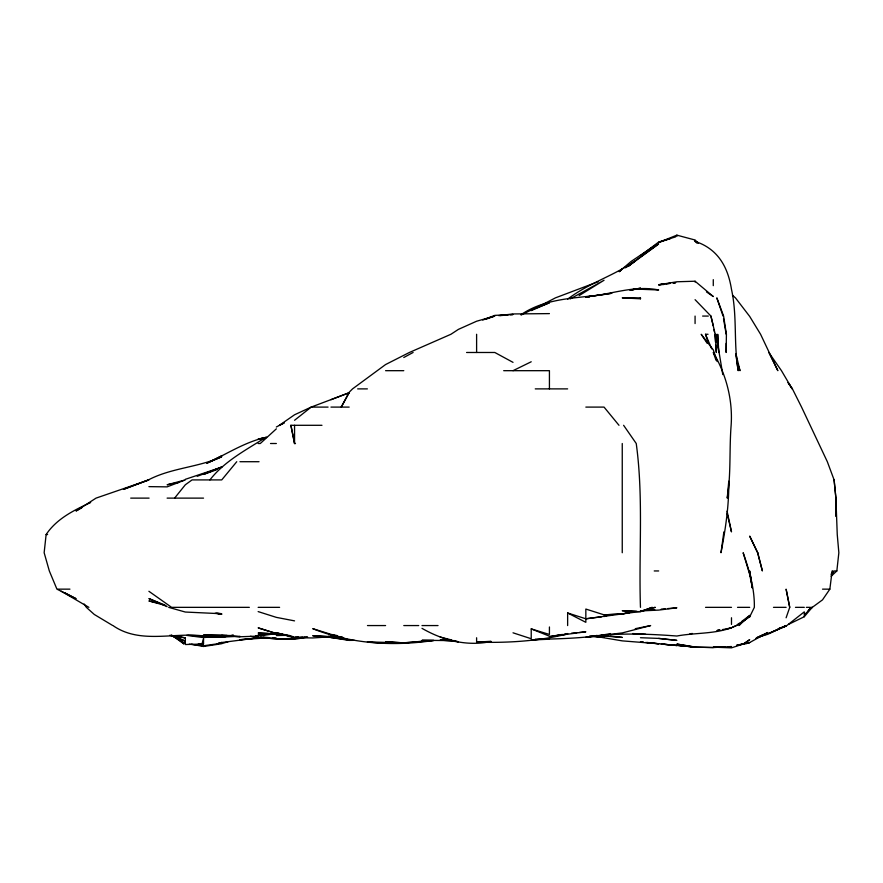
<?xml version="1.0" encoding="UTF-8"?>
<svg xmlns="http://www.w3.org/2000/svg" width="883" height="883" viewBox="0 0 883 883"><rect width="100%" height="100%" fill="white"/><g stroke="black" fill="none" stroke-linecap="round" stroke-linejoin="round"><path stroke-width="1.32" d="M726.168 343.377L726.157 352.483L726.411 334.271L723.596 316.07L716.808 297.858L723.067 316.07M723.795 534.535L723.872 531.93L721.003 552.736C725.506 529.16 729.104 505.286 728.773 481.213L727.239 498.122C731.135 473.95 729.203 449.568 731.135 425.297C732.901 399.767 726.146 374.48 713.276 352.483L716.047 360.275M90.651 502.537C73.918 510.208 56.655 518.74 46.126 534.535L44.15 552.736L49.327 570.948L56.931 589.149L76.093 598.707L65.165 592.968M831.113 576.29L836.841 570.948L838.85 552.736L837.25 534.535L835.903 498.122L834.104 479.911L827.327 461.71L801.554 407.096L792.426 388.884L788.21 382.681M808.53 610.12L822.515 599.855L829.854 589.149L832.139 570.948L833.033 570.948L831.069 574.358M786.102 617.791L789.733 607.349L786.102 589.149L789.722 607.349M737.393 624.833L749.689 616.875L754.347 607.349C754.667 588.508 749.281 570.352 743.144 552.736L749.689 574.369L752.316 587.802M831.345 575.263L834.28 570.948L836.841 570.948M788.53 624.38L804.303 616.709L812.139 607.349L805.285 613.873M174.602 498.122L185.32 484.778L192.064 479.911L221.732 479.911L236.754 461.71M740.782 623.464L739.005 625.561L747.746 617.283M209.9 479.911C224.348 461.323 245.496 450.308 264.966 437.88M807.912 611.08L811.521 607.349M276.346 428.84L260.286 443.509L258.145 443.509M619.281 271.511L631.102 261.445L655.054 245.452M619.281 271.677L622.25 269.017L619.138 271.478M749.689 616.875L749.689 615.44C731.334 635.97 701.4 631.378 676.864 636.025C646.477 633.729 616.047 632.658 585.837 637.349L622.25 632.923L650.65 625.561L635.252 628.696M294.558 420.275L311.18 407.096L349.171 392.747M628.277 266.224L634.303 261.445L628.277 266.169M628.42 266.169L658.663 243.94L625.484 267.748L634.502 261.445C613.288 275.849 588.155 283.443 567.637 299.171M737.305 624.778L739.369 623.221M741.433 621.665L749.689 615.44M808.784 609.723L812.139 607.349M653.939 246.379L640.462 255.794L658.663 242.03L675.572 236.887M579.127 295.595L604.049 280.264L570.142 298.929M652.967 246.931L655.252 245.452L652.967 246.843M276.346 426.997L283.873 423.023M81.777 507.802L76.093 510.992L96.037 498.122L148.907 479.911L123.421 489.392L148.907 479.646C171.898 467.769 198.443 467.383 221.732 456.743L206.699 463.266C226.302 454.414 244.757 441.975 265.949 437.35M538.056 306.909L555.451 297.858L598.354 281.622M403.785 357.505L413.112 352.483M520.815 314.834C547.78 296.313 581.08 298.686 611.853 293.244L585.837 297.052L589.745 296.522M209.878 461.71L221.732 455.727M521.445 314.856L531.224 310.01L549.425 302.77L531.224 310.606M513.023 370.683L531.224 361.765M284.061 423.023L279.392 425.297L294.558 414.778L311.18 407.096L328.068 407.096M756.974 637.526L767.89 632.493L749.689 642.537L736.764 645.462L749.689 642.537L745.936 643.762M786.102 626.058L778.298 628.762L786.102 626.036L769.104 633.277L786.102 625.561L767.89 634.237L757.493 637.438M221.732 466.908L203.531 474.436L216.876 469.646M732.68 627.051L736.279 625.561M197.229 476.29L221.732 467.151L185.32 479.326M482.747 320.076L494.811 315.374L513.023 314.525L510.418 314.745M755.76 638.398L767.89 633.431L760.097 635.948M698.486 243.244L695.076 240.01L676.864 235.154L658.663 242.472L670.363 238.631M260.573 439.458L266.644 437.096M330.959 399.712L349.171 392.703L341.246 407.096L349.171 392.251L352.538 388.884L385.584 364.547L409.381 352.483L450.937 334.271L458.398 329.381L476.61 321.224L494.811 316.07L486.312 319.105M185.32 479.911L167.119 486.864L148.907 486.632M567.637 625.561L567.637 612.968L585.837 618.795L640.462 611.455L652.283 607.349L640.462 611.731L622.25 610.716L636.555 611.301M228.233 641.654L221.379 643.762L203.531 646.488L191.589 644.259M640.462 611.455L655.263 607.349L649.877 608.42M184.017 480.264L167.119 484.778L178.819 482.427M604.049 616.522L606.643 615.959M736.864 645.186L743.585 643.762L749.689 639.689L744.06 643.762L731.488 647.846L713.276 647.162L724.987 646.786M610.55 633.564C585.738 638.453 560.297 638.729 535.12 639.469M630.054 612.372L622.25 613.95L604.049 614.844L585.837 609.049L585.837 622.316L567.637 612.968M717.184 630.418L719.777 629.899M630.054 612.438L622.25 613.95L604.049 614.844M587.14 297.13L589.745 296.655M717.184 630.517L719.777 630.065M722.382 629.612L731.488 628.012L726.279 628.806M562.438 634.435L549.425 636.599L585.837 631.809L579.336 632.438M565.032 633.994L567.637 633.564M203.531 637.305L221.732 637.107L233.432 635.241L221.732 637.096L203.531 637.305L206.125 637.129M555.937 635.672L567.637 633.917C537.769 641.312 507.217 643.023 476.61 642.151L476.61 637.758M432.394 640.65C392.251 646.511 350.661 643.817 312.759 628.663L349.171 639.965M631.356 290.054L633.95 289.69M637.857 289.149L658.663 289.977C633.928 284.9 610.219 294.823 585.837 296.776M304.955 637.151L294.558 638.53L276.346 639.325L260.739 637.018M226.931 635.341L203.531 637.614L186.622 635.374M425.893 640.65C406.5 643.288 386.853 643.917 367.372 641.908L403.785 642.868L433.696 640.628M663.861 284.149L658.663 284.79L676.864 281.776L695.076 281.224L713.276 296.533L706.455 291.898M666.466 283.829L670.363 283.344M585.837 618.795L601.444 616.842M490.915 641.522C467.063 646.621 442.791 640.363 421.997 628.343M670.363 283.3L658.663 284.679L663.861 284.503M498.718 315.617L513.023 313.951L549.425 313.608M689.877 633.773L692.471 633.486M247.737 638.906L239.933 639.711L268.542 637.78M250.342 638.641L256.843 637.967L221.732 642.515L217.417 643.762L221.732 642.438L217.77 643.762L203.531 645.771L189.227 644.193M571.533 633.188L576.742 632.681M644.358 610.595L640.462 610.937L658.663 610.098L676.864 607.802L667.769 608.575M648.254 610.252L654.756 609.689M500.01 315.628L507.813 314.966M661.268 609.127L665.164 608.795M208.73 636.941L233.432 635.848M476.61 642.151L490.915 641.29M330.959 637.515L334.867 637.294L319.26 637.085M713.276 647.548L695.076 647.129L676.864 645.197L695.076 647.162L713.276 647.548L731.488 646.577L727.581 646.709M221.732 637.096L239.933 636.279M298.454 637.096L294.558 637.261L302.361 637.085M531.224 640.009L549.425 639.204L535.12 639.369M233.432 635.594L203.531 635.02L221.732 635.307L239.933 636.764L258.145 636.135L276.346 633.564L293.255 636.753L276.346 632.758L294.558 637.703L312.759 637.956L330.959 636.742L312.759 635.738L342.67 637.493M185.32 644.524L203.531 644.016L198.322 643.95M282.847 635.319L276.346 635.462L289.348 635.374M286.754 638.652L307.56 637.062L294.558 639.336L277.648 638.862M454.502 640.616L421.997 640.318L433.696 640.341M354.37 640.341L349.171 640.396L325.761 636.731M702.614 316.07L708.309 316.07M707.956 342.074L705.506 334.271L708.045 334.271M466.588 352.483L494.811 352.483L513.023 362.361M385.584 370.683L403.785 370.683M503.685 370.683L549.425 370.683L549.425 388.884M357.67 388.884L367.372 388.884M535.253 388.884L567.637 388.884M330.959 407.096L349.171 407.096M585.837 407.096L604.049 407.096L618.983 425.297M290.893 425.297L294.558 443.465L295.485 443.509L294.558 443.509L290.893 425.297L321.975 425.297M270.518 443.509L276.346 443.509M239.933 461.71L259.039 461.71M130.706 498.122L149.084 498.122M167.119 498.122L203.531 498.122M46.126 534.535L47.605 534.535M654.237 570.948L658.663 570.948M57.881 589.149L69.945 589.149M822.515 589.149L829.854 589.149M249.337 607.349L171.6 607.349L148.907 591.29M258.145 607.349L279.602 607.349M705.55 607.349L731.488 607.349M737.537 607.349L749.689 607.349M773.486 607.349L786.102 607.349M795.473 607.349L804.303 607.349M806.345 607.349L810.495 607.349M367.483 625.561L385.584 625.561M403.785 625.561L418.73 625.561M421.997 625.561L438.034 625.561M786.83 625.561L804.303 611.853L804.303 616.709M645.661 634.248L632.658 633.553M446.699 640.219L440.198 640.02L458.398 641.753L454.502 640.738M268.542 633.376L258.145 633.045L286.754 634.722M273.752 633.541L276.346 633.619L258.145 627.868L276.346 633.453M255.54 635.981L258.145 636.08L255.54 635.87M640.462 637.714L658.663 638.409L676.864 640.396L658.663 638.398M187.924 635.307L203.531 635.937C173.311 632.162 139.812 644.369 112.958 625.561M640.462 298.796L622.25 297.858L640.462 297.858L640.462 298.796L640.374 297.858M594.943 636.202L601.444 636.544M601.444 635.352L606.643 635.771M277.648 633.53L281.545 633.751M604.049 637.162L589.745 636.235L604.049 637.162L596.246 636.235M328.366 636.157L330.959 636.334M596.246 635.462L622.25 637.405L610.55 636.179M221.732 635.307L239.933 636.764M263.344 637.096L268.542 637.57M272.45 637.912L276.346 638.266L258.145 637.592L250.342 636.312M662.559 644.137L676.864 645.528L645.616 642.46M643.056 642.007L640.462 641.72L643.034 642.084M646.963 642.449L658.663 643.762L622.25 640.87L594.943 636.257M661.268 644.082L695.076 647.029L676.864 644.06L695.076 647.162M340.065 636.72L330.959 635.572L342.67 637.228M325.761 636.577L349.171 640.032M217.825 613.166L221.732 613.751L185.32 612.04L168.642 607.349M169.713 635.33L185.32 637.912L185.32 643.762L171.666 635.44M215.231 613.166L221.732 614.358L216.534 613.188M294.558 620.87L276.346 617.372L258.145 611.599M332.262 634.557L337.472 635.661M177.516 636.224L185.32 637.912M158.013 603.045L148.907 600.937L165.816 605.606M440.198 637.04L451.897 640.065M513.023 632.813L531.224 638.74L531.224 628.895L549.425 634.447L549.425 626.974M170.761 635.407L185.32 641.146L174.393 636.058M531.224 628.895L549.425 636.179M164.691 604.976L148.907 598.564L167.119 606.687M88.885 607.349L61.291 591.235M112.494 625.396L94.293 614.469L86.357 607.349L84.15 604.016M695.076 240.474L695.076 241.368C717.747 248.807 727.901 266.699 731.488 289.37C737.415 316.103 733.475 343.774 738.21 370.683L735.958 355.076M172.803 635.583L185.32 643.762M171.545 635.032L183.73 643.762L178.841 639.292M732.471 295.264L735.44 297.858L749.689 316.423L760.572 334.271L777.846 370.683L768.806 352.483L781.466 370.683L792.183 388.884L788.133 382.681M695.076 241.368L697.14 243.244M178.73 639.292L183.576 643.762M695.076 299.679L710.925 316.07L715.252 334.271L716.323 352.483L715.683 344.679M623.608 425.297L636.235 443.509C643.652 497.703 638.63 552.846 640.462 607.349M707.239 343.377L701.201 334.271L713.276 349.856L717.151 361.577M705.506 334.271L711.72 348.84M737.813 364.182L740.02 370.683L735.903 353.774M710.925 316.07L713.276 325.838M713.939 329.458L714.38 331.865M723.519 318.664L726.179 334.271M727.073 511.125L731.488 531.886L727.195 513.729M834.104 479.911L835.903 498.122L835.958 516.323L835.925 498.122M714.822 334.271L715.473 342.074M722.78 374.58L716.091 334.271L718.817 352.483L717.713 334.271L717.724 344.679M731.488 617.758L731.488 624.402M713.276 279.657L713.276 285.651M695.076 281.224L695.076 282.063M695.076 316.07L695.076 323.564M676.864 235.154L676.864 236.489M622.25 443.509L622.25 552.736M476.61 334.271L476.61 352.483M294.558 425.297L294.558 443.509M203.531 638.862L201.986 643.762L203.531 643.762L203.531 638.862M265.949 437.615L258.145 439.072L265.949 437.593M640.462 288.189L630.054 290.066L640.462 288.189M675.572 282.703L672.967 283.024L675.572 282.692M276.346 633.564L258.145 634.888L276.346 633.619M403.785 642.835L385.584 641.82L403.785 642.868M757.746 552.736L749.689 536.102L757.592 552.736L762.382 570.948L757.746 552.736M751.554 582.648L749.689 570.948L751.488 582.648M752.371 587.846L751.963 585.252L752.294 587.846"/></g></svg>
